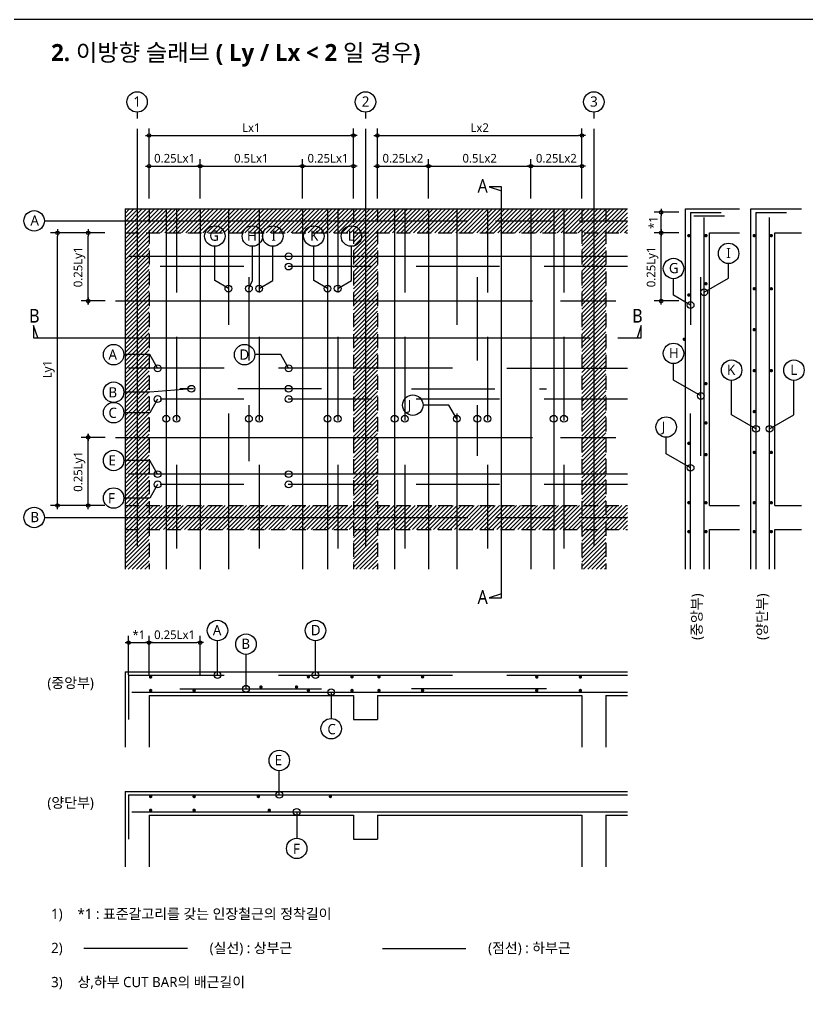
# Model space of a CAD drawing. Header units: millimetres. Extents: x 4573 to 501064, y -176100 to -4304.
# Drawn here: x 280380 to 303045, y -34065 to -6000 of the extents above; entities that cross this region are included whole.
import ezdxf
from ezdxf.enums import TextEntityAlignment as Align

# ---------------------------------------------------------------- set-up
doc = ezdxf.new("R2010")
doc.units = ezdxf.units.MM
doc.header["$LTSCALE"] = 800
for name, pattern in [('ACAD_ISO02W100', [15, 12, -3]), ('CEN', [19, 15, -1, 2, -1]), ('HID2', [4.6, 3, -1.6]), ('HIDDENX2', [0.75, 0.5, -0.25]), ('PHANTOM', [25, 20, -1, 1, -1, 1, -1])]:
    doc.linetypes.add(name, pattern=pattern)
doc.layers.get('Defpoints').update_dxf_attribs({"color": 147})
for name, color, linetype in [('BAR', 40, 'Continuous'), ('BAR-S', 4, 'Continuous'), ('CEN', 1, 'CEN'), ('DIM', 7, 'Continuous'), ('ELE4', 4, 'Continuous'), ('HAT', 9, 'Continuous'), ('HID', 7, 'HIDDENX2'), ('LARGE', 2, 'Continuous'), ('MIDDLE', 6, 'Continuous'), ('RXLEADER', 7, 'Continuous'), ('SYM', 7, 'Continuous'), ('TEXT', 3, 'Continuous'), ('TEXT5', 7, 'Continuous'), ('W1', 2, 'Continuous')]:
    doc.layers.add(name, color=color, linetype=linetype)
doc.styles.get("Standard").update_dxf_attribs({"font": 'malgun.ttf'})
doc.styles.add('XR-SHEET-맑은고딕', font='malgun.ttf')
doc.styles.add('맑은고딕B', font='malgunbd.ttf')
doc.dimstyles.new('DIM1', dxfattribs={"dimscale": 10, "dimtxt": 3, "dimasz": 1, "dimexe": 2, "dimexo": 3, "dimgap": 1, "dimtad": 1, "dimdec": 0, "dimzin": 0, "dimdsep": 46, "dimtxsty": 'XR-SHEET-맑은고딕', "dimblk1": 'DIMDOT', "dimblk2": 'DIMDOT', "dimsah": 1, "dimcen": -1, "dimdle": 1.5, "dimclrt": 3, "dimadec": 0, "dimazin": 0, "dimtfac": 1, "dimtdec": 0, "dimtix": 1, "dimtmove": 2, "dimatfit": 3, "dimldrblk": 'DIMDOT', "dimfxl": 1, "dimtvp": 1, "dimtolj": 1, "dimtzin": 0, "dimarcsym": 0})

# ---------------------------------------------------------------- blocks, each defined once
blk = doc.blocks.new('DIMDOT')
at = {"layer": 'DIM'}
blk.add_line((1, 0), (-1, 0), dxfattribs=at)
blk.add_circle((0, 0), 0.5, dxfattribs=at)
blk = doc.blocks.new('*D32')
at = {"layer": 'Defpoints', "color": 0, "transparency": 16777216}
for p in [(185547, 105394), (186355, 105394), (186355, 104806)]:
    blk.add_point(p, dxfattribs=at)
at = {"layer": 'DIM', "color": 0, "lineweight": -2, "transparency": 16777216}
for p, q in [((186055, 105394), (185347, 105394)), ((185547, 104906), (185547, 105294)), ((186055, 104806), (185347, 104806))]:
    blk.add_line(p, q, dxfattribs=at)
at = {"layer": 'DIM', "color": 0, "lineweight": -2, "transparency": 16777216, "xscale": 100, "yscale": 100, "zscale": 100}
for p, rotation in [((185547, 105394), 90), ((185547, 104806), 270)]:
    blk.add_blockref('DIMDOT', p, dxfattribs=dict(at, rotation=rotation))
at = {"layer": 'DIM', "color": 4, "transparency": 16777216, "insert": (185322, 105100), "char_height": 250, "attachment_point": 5, "rotation": 90, "style": 'XR-SHEET-맑은고딕'}
blk.add_mtext('\\A1;*1', dxfattribs=at)
blk = doc.blocks.new('*D33')
at = {"layer": 'Defpoints', "color": 0, "transparency": 16777216}
for p in [(185547, 104806), (186355, 104806), (186355, 102845)]:
    blk.add_point(p, dxfattribs=at)
at = {"layer": 'DIM', "color": 0, "lineweight": -2, "transparency": 16777216}
for p, q in [((186055, 104806), (185347, 104806)), ((185547, 102945), (185547, 104706)), ((186055, 102845), (185347, 102845))]:
    blk.add_line(p, q, dxfattribs=at)
at = {"layer": 'DIM', "color": 0, "lineweight": -2, "transparency": 16777216, "xscale": 100, "yscale": 100, "zscale": 100}
for p, rotation in [((185547, 104806), 90), ((185547, 102845), 270)]:
    blk.add_blockref('DIMDOT', p, dxfattribs=dict(at, rotation=rotation))
at = {"layer": 'DIM', "color": 4, "transparency": 16777216, "insert": (185298, 103825), "char_height": 250, "attachment_point": 5, "rotation": 90, "style": 'XR-SHEET-맑은고딕'}
blk.add_mtext('\\A1;0.25L{y}1', dxfattribs=at)
blk = doc.blocks.new('*D36')
at = {"layer": 'Defpoints', "color": 0, "transparency": 16777216}
for p in [(183268, 106721), (181798, 105492), (183268, 105492)]:
    blk.add_point(p, dxfattribs=at)
at = {"layer": 'DIM', "color": 0, "lineweight": -2, "transparency": 16777216}
for p, q in [((181798, 105792), (181798, 106921)), ((181898, 106721), (183168, 106721)), ((183268, 105792), (183268, 106921))]:
    blk.add_line(p, q, dxfattribs=at)
at = {"layer": 'DIM', "color": 0, "lineweight": -2, "transparency": 16777216, "xscale": 100, "yscale": 100, "zscale": 100, "rotation": 180}
blk.add_blockref('DIMDOT', (181798, 106721), dxfattribs=at)
at = {"layer": 'DIM', "color": 0, "lineweight": -2, "transparency": 16777216, "xscale": 100, "yscale": 100, "zscale": 100}
blk.add_blockref('DIMDOT', (183268, 106721), dxfattribs=at)
at = {"layer": 'DIM', "color": 4, "transparency": 16777216, "insert": (182533, 106946), "char_height": 250, "attachment_point": 5, "style": 'XR-SHEET-맑은고딕'}
blk.add_mtext('\\A1;0.25Lx2', dxfattribs=at)
blk = doc.blocks.new('*D37')
at = {"layer": 'Defpoints', "color": 0, "transparency": 16777216}
for p in [(178856, 106721), (177386, 105492), (178856, 105492)]:
    blk.add_point(p, dxfattribs=at)
at = {"layer": 'DIM', "color": 0, "lineweight": -2, "transparency": 16777216}
for p, q in [((177386, 105792), (177386, 106921)), ((177486, 106721), (178756, 106721)), ((178856, 105792), (178856, 106921))]:
    blk.add_line(p, q, dxfattribs=at)
at = {"layer": 'DIM', "color": 0, "lineweight": -2, "transparency": 16777216, "xscale": 100, "yscale": 100, "zscale": 100, "rotation": 180}
blk.add_blockref('DIMDOT', (177386, 106721), dxfattribs=at)
at = {"layer": 'DIM', "color": 0, "lineweight": -2, "transparency": 16777216, "xscale": 100, "yscale": 100, "zscale": 100}
blk.add_blockref('DIMDOT', (178856, 106721), dxfattribs=at)
at = {"layer": 'DIM', "color": 4, "transparency": 16777216, "insert": (178121, 106946), "char_height": 250, "attachment_point": 5, "style": 'XR-SHEET-맑은고딕'}
blk.add_mtext('\\A1;0.25Lx2', dxfattribs=at)
blk = doc.blocks.new('*D38')
at = {"layer": 'Defpoints', "color": 0, "transparency": 16777216}
for p in [(176699, 106721), (175229, 105492), (176699, 105492)]:
    blk.add_point(p, dxfattribs=at)
at = {"layer": 'DIM', "color": 0, "lineweight": -2, "transparency": 16777216}
for p, q in [((175229, 105792), (175229, 106921)), ((175329, 106721), (176599, 106721)), ((176699, 105792), (176699, 106921))]:
    blk.add_line(p, q, dxfattribs=at)
at = {"layer": 'DIM', "color": 0, "lineweight": -2, "transparency": 16777216, "xscale": 100, "yscale": 100, "zscale": 100, "rotation": 180}
blk.add_blockref('DIMDOT', (175229, 106721), dxfattribs=at)
at = {"layer": 'DIM', "color": 0, "lineweight": -2, "transparency": 16777216, "xscale": 100, "yscale": 100, "zscale": 100}
blk.add_blockref('DIMDOT', (176699, 106721), dxfattribs=at)
at = {"layer": 'DIM', "color": 4, "transparency": 16777216, "insert": (175964, 106946), "char_height": 250, "attachment_point": 5, "style": 'XR-SHEET-맑은고딕'}
blk.add_mtext('\\A1;0.25Lx1', dxfattribs=at)
blk = doc.blocks.new('*D39')
at = {"layer": 'Defpoints', "color": 0, "transparency": 16777216}
for p in [(183268, 107603), (177386, 105492), (183268, 105492)]:
    blk.add_point(p, dxfattribs=at)
at = {"layer": 'DIM', "color": 0, "lineweight": -2, "transparency": 16777216}
for p, q in [((177386, 105792), (177386, 107803)), ((183268, 105792), (183268, 107803)), ((177486, 107603), (183168, 107603))]:
    blk.add_line(p, q, dxfattribs=at)
at = {"layer": 'DIM', "color": 0, "lineweight": -2, "transparency": 16777216, "xscale": 100, "yscale": 100, "zscale": 100, "rotation": 180}
blk.add_blockref('DIMDOT', (177386, 107603), dxfattribs=at)
at = {"layer": 'DIM', "color": 0, "lineweight": -2, "transparency": 16777216, "xscale": 100, "yscale": 100, "zscale": 100}
blk.add_blockref('DIMDOT', (183268, 107603), dxfattribs=at)
at = {"layer": 'DIM', "color": 4, "transparency": 16777216, "insert": (180327, 107828), "char_height": 250, "attachment_point": 5, "style": 'XR-SHEET-맑은고딕'}
blk.add_mtext('\\A1;Lx2', dxfattribs=at)
blk = doc.blocks.new('*D40')
at = {"layer": 'Defpoints', "color": 0, "transparency": 16777216}
for p in [(181798, 106721), (178856, 105492), (181798, 105492)]:
    blk.add_point(p, dxfattribs=at)
at = {"layer": 'DIM', "color": 0, "lineweight": -2, "transparency": 16777216}
for p, q in [((178856, 105792), (178856, 106921)), ((178956, 106721), (181698, 106721)), ((181798, 105792), (181798, 106921))]:
    blk.add_line(p, q, dxfattribs=at)
at = {"layer": 'DIM', "color": 0, "lineweight": -2, "transparency": 16777216, "xscale": 100, "yscale": 100, "zscale": 100, "rotation": 180}
blk.add_blockref('DIMDOT', (178856, 106721), dxfattribs=at)
at = {"layer": 'DIM', "color": 0, "lineweight": -2, "transparency": 16777216, "xscale": 100, "yscale": 100, "zscale": 100}
blk.add_blockref('DIMDOT', (181798, 106721), dxfattribs=at)
at = {"layer": 'DIM', "color": 4, "transparency": 16777216, "insert": (180327, 106946), "char_height": 250, "attachment_point": 5, "style": 'XR-SHEET-맑은고딕'}
blk.add_mtext('\\A1;0.5Lx2', dxfattribs=at)
blk = doc.blocks.new('*D41')
at = {"layer": 'Defpoints', "color": 0, "transparency": 16777216}
for p in [(169065, 104806), (169848, 104806), (169848, 102845)]:
    blk.add_point(p, dxfattribs=at)
at = {"layer": 'DIM', "color": 0, "lineweight": -2, "transparency": 16777216}
for p, q in [((169548, 104806), (168865, 104806)), ((169065, 102945), (169065, 104706)), ((169548, 102845), (168865, 102845))]:
    blk.add_line(p, q, dxfattribs=at)
at = {"layer": 'DIM', "color": 0, "lineweight": -2, "transparency": 16777216, "xscale": 100, "yscale": 100, "zscale": 100}
for p, rotation in [((169065, 104806), 90), ((169065, 102845), 270)]:
    blk.add_blockref('DIMDOT', p, dxfattribs=dict(at, rotation=rotation))
at = {"layer": 'DIM', "color": 4, "transparency": 16777216, "insert": (168816, 103825), "char_height": 250, "attachment_point": 5, "rotation": 90, "style": 'XR-SHEET-맑은고딕'}
blk.add_mtext('\\A1;0.25L{y}1', dxfattribs=at)
blk = doc.blocks.new('*D42')
at = {"layer": 'Defpoints', "color": 0, "transparency": 16777216}
for p in [(172288, 106721), (170817, 105492), (172288, 105492)]:
    blk.add_point(p, dxfattribs=at)
at = {"layer": 'DIM', "color": 0, "lineweight": -2, "transparency": 16777216}
for p, q in [((170817, 105792), (170817, 106921)), ((170917, 106721), (172188, 106721)), ((172288, 105792), (172288, 106921))]:
    blk.add_line(p, q, dxfattribs=at)
at = {"layer": 'DIM', "color": 0, "lineweight": -2, "transparency": 16777216, "xscale": 100, "yscale": 100, "zscale": 100, "rotation": 180}
blk.add_blockref('DIMDOT', (170817, 106721), dxfattribs=at)
at = {"layer": 'DIM', "color": 0, "lineweight": -2, "transparency": 16777216, "xscale": 100, "yscale": 100, "zscale": 100}
blk.add_blockref('DIMDOT', (172288, 106721), dxfattribs=at)
at = {"layer": 'DIM', "color": 4, "transparency": 16777216, "insert": (171552, 106946), "char_height": 250, "attachment_point": 5, "style": 'XR-SHEET-맑은고딕'}
blk.add_mtext('\\A1;0.25Lx1', dxfattribs=at)
blk = doc.blocks.new('*D43')
at = {"layer": 'Defpoints', "color": 0, "transparency": 16777216}
for p in [(175229, 106721), (172288, 105492), (175229, 105492)]:
    blk.add_point(p, dxfattribs=at)
at = {"layer": 'DIM', "color": 0, "lineweight": -2, "transparency": 16777216}
for p, q in [((172288, 105792), (172288, 106921)), ((172388, 106721), (175129, 106721)), ((175229, 105792), (175229, 106921))]:
    blk.add_line(p, q, dxfattribs=at)
at = {"layer": 'DIM', "color": 0, "lineweight": -2, "transparency": 16777216, "xscale": 100, "yscale": 100, "zscale": 100, "rotation": 180}
blk.add_blockref('DIMDOT', (172288, 106721), dxfattribs=at)
at = {"layer": 'DIM', "color": 0, "lineweight": -2, "transparency": 16777216, "xscale": 100, "yscale": 100, "zscale": 100}
blk.add_blockref('DIMDOT', (175229, 106721), dxfattribs=at)
at = {"layer": 'DIM', "color": 4, "transparency": 16777216, "insert": (173758, 106946), "char_height": 250, "attachment_point": 5, "style": 'XR-SHEET-맑은고딕'}
blk.add_mtext('\\A1;0.5Lx1', dxfattribs=at)
blk = doc.blocks.new('*D44')
at = {"layer": 'Defpoints', "color": 0, "transparency": 16777216}
for p in [(176699, 107603), (170817, 105492), (176699, 105492)]:
    blk.add_point(p, dxfattribs=at)
at = {"layer": 'DIM', "color": 0, "lineweight": -2, "transparency": 16777216}
for p, q in [((170817, 105792), (170817, 107803)), ((176699, 105792), (176699, 107803)), ((170917, 107603), (176599, 107603))]:
    blk.add_line(p, q, dxfattribs=at)
at = {"layer": 'DIM', "color": 0, "lineweight": -2, "transparency": 16777216, "xscale": 100, "yscale": 100, "zscale": 100, "rotation": 180}
blk.add_blockref('DIMDOT', (170817, 107603), dxfattribs=at)
at = {"layer": 'DIM', "color": 0, "lineweight": -2, "transparency": 16777216, "xscale": 100, "yscale": 100, "zscale": 100}
blk.add_blockref('DIMDOT', (176699, 107603), dxfattribs=at)
at = {"layer": 'DIM', "color": 4, "transparency": 16777216, "insert": (173758, 107828), "char_height": 250, "attachment_point": 5, "style": 'XR-SHEET-맑은고딕'}
blk.add_mtext('\\A1;Lx1', dxfattribs=at)
blk = doc.blocks.new('*D45')
at = {"layer": 'Defpoints', "color": 0, "transparency": 16777216}
for p in [(169065, 98923), (169848, 98923), (169848, 96962)]:
    blk.add_point(p, dxfattribs=at)
at = {"layer": 'DIM', "color": 0, "lineweight": -2, "transparency": 16777216}
for p, q in [((169548, 98923), (168865, 98923)), ((169065, 97062), (169065, 98823)), ((169548, 96962), (168865, 96962))]:
    blk.add_line(p, q, dxfattribs=at)
at = {"layer": 'DIM', "color": 0, "lineweight": -2, "transparency": 16777216, "xscale": 100, "yscale": 100, "zscale": 100}
for p, rotation in [((169065, 98923), 90), ((169065, 96962), 270)]:
    blk.add_blockref('DIMDOT', p, dxfattribs=dict(at, rotation=rotation))
at = {"layer": 'DIM', "color": 4, "transparency": 16777216, "insert": (168816, 97943), "char_height": 250, "attachment_point": 5, "rotation": 90, "style": 'XR-SHEET-맑은고딕'}
blk.add_mtext('\\A1;0.25L{y}1', dxfattribs=at)
blk = doc.blocks.new('*D46')
at = {"layer": 'Defpoints', "color": 0, "transparency": 16777216}
for p in [(172288, 93020), (170817, 91791), (172288, 91791)]:
    blk.add_point(p, dxfattribs=at)
at = {"layer": 'DIM', "color": 0, "lineweight": -2, "transparency": 16777216}
for p, q in [((170817, 92091), (170817, 93220)), ((172288, 92091), (172288, 93220)), ((170917, 93020), (172188, 93020))]:
    blk.add_line(p, q, dxfattribs=at)
at = {"layer": 'DIM', "color": 0, "lineweight": -2, "transparency": 16777216, "xscale": 100, "yscale": 100, "zscale": 100, "rotation": 180}
blk.add_blockref('DIMDOT', (170817, 93020), dxfattribs=at)
at = {"layer": 'DIM', "color": 0, "lineweight": -2, "transparency": 16777216, "xscale": 100, "yscale": 100, "zscale": 100}
blk.add_blockref('DIMDOT', (172288, 93020), dxfattribs=at)
at = {"layer": 'DIM', "color": 4, "transparency": 16777216, "insert": (171552, 93245), "char_height": 250, "attachment_point": 5, "style": 'XR-SHEET-맑은고딕'}
blk.add_mtext('\\A1;0.25Lx1', dxfattribs=at)
blk = doc.blocks.new('*D47')
at = {"layer": 'Defpoints', "color": 0, "transparency": 16777216}
for p in [(170817, 93020), (170229, 91791), (170817, 91791)]:
    blk.add_point(p, dxfattribs=at)
at = {"layer": 'DIM', "color": 0, "lineweight": -2, "transparency": 16777216}
for p, q in [((170229, 92091), (170229, 93220)), ((170817, 92091), (170817, 93220)), ((170329, 93020), (170717, 93020))]:
    blk.add_line(p, q, dxfattribs=at)
at = {"layer": 'DIM', "color": 0, "lineweight": -2, "transparency": 16777216, "xscale": 100, "yscale": 100, "zscale": 100, "rotation": 180}
blk.add_blockref('DIMDOT', (170229, 93020), dxfattribs=at)
at = {"layer": 'DIM', "color": 0, "lineweight": -2, "transparency": 16777216, "xscale": 100, "yscale": 100, "zscale": 100}
blk.add_blockref('DIMDOT', (170817, 93020), dxfattribs=at)
at = {"layer": 'DIM', "color": 4, "transparency": 16777216, "insert": (170523, 93245), "char_height": 250, "attachment_point": 5, "style": 'XR-SHEET-맑은고딕'}
blk.add_mtext('\\A1;*1', dxfattribs=at)
blk = doc.blocks.new('*D48')
at = {"layer": 'Defpoints', "color": 0, "transparency": 16777216}
for p in [(168183, 104806), (169848, 104806), (169848, 96962)]:
    blk.add_point(p, dxfattribs=at)
at = {"layer": 'DIM', "color": 0, "lineweight": -2, "transparency": 16777216}
for p, q in [((169548, 104806), (167983, 104806)), ((168183, 97062), (168183, 104706)), ((169548, 96962), (167983, 96962))]:
    blk.add_line(p, q, dxfattribs=at)
at = {"layer": 'DIM', "color": 0, "lineweight": -2, "transparency": 16777216, "xscale": 100, "yscale": 100, "zscale": 100}
for p, rotation in [((168183, 104806), 90), ((168183, 96962), 270)]:
    blk.add_blockref('DIMDOT', p, dxfattribs=dict(at, rotation=rotation))
at = {"layer": 'DIM', "color": 4, "transparency": 16777216, "insert": (167934, 100884), "char_height": 250, "attachment_point": 5, "rotation": 90, "style": 'XR-SHEET-맑은고딕'}
blk.add_mtext('\\A1;Ly1', dxfattribs=at)
blk = doc.blocks.new('A$C164A7975')
at = {"layer": 'HAT'}
h = blk.add_hatch(dxfattribs=at)
h.set_pattern_fill('ANSI31', color=256, scale=686.27451, style=0)
h.set_pattern_definition([(45, (-140860.51, 289502.5), (-60.65867, 60.65867), [])])
h.paths.add_polyline_path([(33724.2, -6133), (33037.9, -6133), (33037.9, -13976.1), (33724.2, -13976.1)])
h.paths.add_polyline_path([(33724.2, -13976.1), (33037.9, -13976.1), (33037.9, -14662.4), (33724.2, -14662.4)])
h.paths.add_polyline_path([(33724.2, -14662.4), (33037.9, -14662.4), (33037.9, -15804.7), (33724.2, -15804.7)])
h.paths.add_polyline_path([(39606.5, -13976.1), (33724.2, -13976.1), (33724.2, -14662.4), (39606.5, -14662.4)])
h.paths.add_polyline_path([(40292.8, -13976.1), (39606.5, -13976.1), (39606.5, -14662.4), (40292.8, -14662.4)])
h.paths.add_polyline_path([(40292.8, -14662.4), (39606.5, -14662.4), (39606.5, -15804.7), (40292.8, -15804.7)])
h.paths.add_polyline_path([(40917.6, -13976.1), (40292.8, -13976.1), (40292.8, -14662.4), (40917.6, -14662.4)])
h.paths.add_polyline_path([(40292.8, -6133), (39606.5, -6133), (39606.5, -13976.1), (40292.8, -13976.1)])
h.paths.add_polyline_path([(40917.6, -5446.7), (40292.8, -5446.7), (40292.8, -6133), (40917.6, -6133)])
h.paths.add_polyline_path([(40292.8, -5446.7), (39606.5, -5446.7), (39606.5, -6133), (40292.8, -6133)])
h.paths.add_polyline_path([(39606.5, -5446.7), (33724.2, -5446.7), (33724.2, -6133), (39606.5, -6133)])
h.paths.add_polyline_path([(33724.2, -5446.7), (33037.9, -5446.7), (33037.9, -6133), (33724.2, -6133)])
h.paths.add_polyline_path([(33037.9, -5446.7), (27155.5, -5446.7), (27155.5, -6133), (33037.9, -6133)])
h.paths.add_polyline_path([(27155.5, -5446.7), (26469.3, -5446.7), (26469.3, -6133), (27155.5, -6133)])
h.paths.add_polyline_path([(27155.5, -6133), (26469.3, -6133), (26469.3, -13976.1), (27155.5, -13976.1)])
h.paths.add_polyline_path([(27155.5, -13976.1), (26469.3, -13976.1), (26469.3, -14662.4), (27155.5, -14662.4)])
h.paths.add_polyline_path([(27155.5, -14662.4), (26469.3, -14662.4), (26469.3, -15804.7), (27155.5, -15804.7)])
h.paths.add_polyline_path([(33037.9, -13976.1), (27155.5, -13976.1), (27155.5, -14662.4), (33037.9, -14662.4)])
at = {"layer": 'BAR'}
for p, q in [((27650.9, -5446.7), (27650.9, -15804.7)), ((29440.4, -5446.7), (29440.4, -8780.1)), ((32288.3, -5446.7), (32288.3, -15804.7)), ((34219.5, -5446.7), (34219.5, -15804.7)), ((36009.1, -5446.7), (36009.1, -8780.1)), ((38795.5, -5446.7), (38795.5, -15804.7)), ((42732.3, -5544.8), (43613.8, -5544.8)), ((42732.3, -5544.8), (42732.3, -8780.1)), ((44612.4, -5544.8), (45493.8, -5544.8)), ((44612.4, -5544.8), (44612.4, -15804.7)), ((42830.4, -5642.8), (43711.8, -5642.8)), ((43124.5, -15804.7), (43124.5, -5691.8)), ((45004.5, -15804.7), (45004.5, -5691.8)), ((40917.6, -6810), (26567.3, -6810)), ((43026.4, -12549.6), (43026.4, -7407.5)), ((29312.4, -10030.5), (26567.3, -10030.5)), ((35881, -10030.5), (30881, -10030.5)), ((37449.6, -10030.5), (40917.6, -10030.5)), ((29440.4, -11329.1), (29440.4, -15804.7)), ((36009.1, -11329.1), (36009.1, -15804.7)), ((42732.3, -15804.7), (42732.3, -11329.1)), ((40917.6, -13073.7), (26567.3, -13073.7)), ((26567.3, -18852.9), (29312.4, -18852.9)), ((26567.3, -18852.9), (26567.3, -20127.4)), ((30881, -18852.9), (35881, -18852.9)), ((37449.6, -18852.9), (40917.6, -18852.9)), ((26665.3, -19343.1), (40917.6, -19343.1)), ((28044.8, -19245.1), (32112, -19245.1)), ((38587.8, -19245.1), (34704.7, -19245.1)), ((26567.3, -22295.4), (26567.3, -23569.9)), ((26567.3, -22295.4), (40917.6, -22295.4)), ((26665.3, -22785.6), (40917.6, -22785.6)), ((28260.9, -26713.8), (25276.1, -26713.8))]:
    blk.add_line(p, q, dxfattribs=at)
at = {"layer": 'BAR', "linetype": 'HID2'}
for p, q in [((27945, -5446.7), (27945, -15804.7)), ((30322.8, -5446.7), (30322.8, -15804.7)), ((32582.4, -5446.7), (32582.4, -15804.7)), ((34513.6, -5446.7), (34513.6, -15804.7)), ((36891.4, -5446.7), (36891.4, -15804.7)), ((39089.6, -5446.7), (39089.6, -15804.7)), ((40917.6, -7104.2), (26567.3, -7104.2)), ((30028.7, -7407.5), (30028.7, -12701.6)), ((36597.3, -7407.5), (36597.3, -12549.6)), ((32112, -10618.8), (28044.8, -10618.8)), ((34704.7, -10618.8), (38587.8, -10618.8)), ((40917.6, -10912.9), (26567.3, -10912.9)), ((40917.6, -13367.8), (26567.3, -13367.8)), ((36270.1, -26725.2), (33285.3, -26725.2))]:
    blk.add_line(p, q, dxfattribs=at)
at = {"layer": 'BAR-S', "const_width": 49}
for points in [[(42682.1, -6189.5, -1), (42682.1, -6238.5, -1)], [(43174, -6189.5, -1), (43174, -6238.5, -1)], [(44562.2, -6189.5, -1), (44562.2, -6238.5, -1)], [(45054.1, -6189.5, -1), (45054.1, -6238.5, -1)], [(43174, -7574, -1), (43174, -7623, -1)], [(44562.2, -7767.8, 1), (44562.2, -7718.8, 1)], [(45054.1, -7767.8, 1), (45054.1, -7718.8, 1)], [(42682.1, -7896.6, -1), (42682.1, -7945.7, -1)], [(44562.2, -8944.3, 1), (44562.2, -8895.2, 1)], [(42551.5, -9171.1, -1), (42551.5, -9220.1, -1)], [(44562.2, -10120.7, 1), (44562.2, -10071.7, 1)], [(45054.1, -10120.7, 1), (45054.1, -10071.7, 1)], [(43174, -10445.6, -1), (43174, -10494.6, -1)], [(44562.2, -11297.2, 1), (44562.2, -11248.2, 1)], [(43174, -11624.3, 1), (43174, -11575.3, 1)], [(42682.1, -12212.5, 1), (42682.1, -12163.5, 1)], [(43174, -12535.2, 1), (43174, -12486.1, 1)], [(44562.2, -12473.7, 1), (44562.2, -12424.6, 1)], [(45054.1, -12473.7, 1), (45054.1, -12424.6, 1)], [(42682.1, -13919.6, 1), (42682.1, -13870.6, 1)], [(43174, -13919.6, 1), (43174, -13870.6, 1)], [(44562.2, -13919.6, 1), (44562.2, -13870.6, 1)], [(45054.1, -13919.6, 1), (45054.1, -13870.6, 1)], [(42682.1, -14750.6, 1), (42682.1, -14701.5, 1)], [(43174, -14750.6, 1), (43174, -14701.5, 1)], [(44562.2, -14750.6, 1), (44562.2, -14701.5, 1)], [(45054.1, -14750.6, 1), (45054.1, -14701.5, 1)], [(27176.3, -18906.2, 1), (27225.3, -18906.2, 1)], [(31764.4, -18901.5, -1), (31715.4, -18901.5, -1)], [(33017.1, -18901.5, -1), (32968.1, -18901.5, -1)], [(33744.9, -18901.5, 1), (33794, -18901.5, 1)], [(34997.6, -18901.5, 1), (35046.6, -18901.5, 1)], [(38333.1, -18905.7, -1), (38284, -18905.7, -1)], [(39585.7, -18905.7, -1), (39536.7, -18905.7, -1)], [(27176.3, -19294.6, 1), (27225.3, -19294.6, 1)], [(28428.9, -19294.6, 1), (28477.9, -19294.6, 1)], [(30349, -19196.6, 1), (30398, -19196.6, 1)], [(31422.7, -19194.3, -1), (31373.7, -19194.3, -1)], [(31764.5, -19294.6, -1), (31715.5, -19294.6, -1)], [(33017.1, -19294.6, -1), (32968.1, -19294.6, -1)], [(33744.9, -19294.6, 1), (33794, -19294.6, 1)], [(34997.5, -19294.6, 1), (35046.5, -19294.6, 1)], [(38333.1, -19294.6, -1), (38284.1, -19294.6, -1)], [(39585.7, -19294.6, -1), (39536.7, -19294.6, -1)], [(27176.3, -22343.2, 1), (27225.3, -22343.2, 1)], [(28429, -22343.2, 1), (28478, -22343.2, 1)], [(30275, -22343.2, 1), (30324, -22343.2, 1)], [(32348, -22343.2, 1), (32397, -22343.2, 1)], [(27176.3, -22737.1, 1), (27225.3, -22737.1, 1)], [(28428.9, -22737.1, 1), (28477.9, -22737.1, 1)], [(30588.1, -22737.1, 1), (30637.1, -22737.1, 1)]]:
    blk.add_lwpolyline(points, format="xyb", close=True, dxfattribs=at)
at = {"layer": 'CEN'}
for p, q in [((26812.4, -3139.6), (26812.4, -15804.7)), ((33381, -3139.6), (33381, -15804.7)), ((39949.6, -3139.6), (39949.6, -15804.7)), ((28626.1, -5446.7), (28626.1, -15804.7)), ((31567.3, -5446.7), (31567.3, -15804.7)), ((35194.7, -5446.7), (35194.7, -15804.7)), ((38135.9, -5446.7), (38135.9, -15804.7)), ((24325.1, -5789.9), (40917.6, -5789.9)), ((26186.3, -8093.8), (40917.6, -8093.8)), ((26186.3, -12015.3), (40917.6, -12015.3)), ((24325.1, -14319.3), (40917.6, -14319.3))]:
    blk.add_line(p, q, dxfattribs=at)
at = {"layer": 'DIM'}
for p, q in [((25892.2, -8093.8), (25207.5, -8093.8)), ((25892.2, -12015.3), (25207.5, -12015.3))]:
    blk.add_line(p, q, dxfattribs=at)
at = {"layer": 'HID'}
for p, q in [((27155.5, -5446.7), (27155.5, -15804.7)), ((33037.9, -5446.7), (33037.9, -15804.7)), ((33724.2, -5446.7), (33724.2, -15804.7)), ((39606.5, -5446.7), (39606.5, -15804.7)), ((40292.8, -5446.7), (40292.8, -15804.7)), ((26469.3, -6133), (40917.6, -6133)), ((26469.3, -13976.1), (40917.6, -13976.1)), ((26469.3, -14662.4), (40917.6, -14662.4))]:
    blk.add_line(p, q, dxfattribs=at)
at = {"layer": 'RXLEADER'}
for points in [[(29440.4, -7736.3), (29047.4, -7509.4), (29047.4, -6521.3)], [(30028.7, -7736.3), (30127.5, -7509.4), (30127.5, -6521.3)], [(30322.8, -7736.3), (30715.8, -7509.4), (30715.8, -6521.3)], [(32288.3, -7736.3), (31895.3, -7509.4), (31895.3, -6521.3)], [(32582.4, -7736.3), (32975.4, -7509.4), (32975.4, -6521.3)], [(43124.5, -7842.5), (43825.5, -7437.7), (43825.5, -7020.1)], [(42732.3, -8212.5), (42240.5, -7928.6), (42240.5, -7454)], [(27403.4, -10030.5), (27176.5, -9637.5), (26431.7, -9637.5)], [(31170, -10030.5), (30943.1, -9637.5), (30198.3, -9637.5)], [(43026.4, -10822.4), (42240.5, -10368.6), (42240.5, -9894.1)], [(44612.4, -11770.2), (43911.3, -11365.4), (43911.3, -10377.3)], [(45004.5, -11770.2), (45705.6, -11365.4), (45705.6, -10377.3)], [(28372.8, -10618.8), (27176.5, -10717.6), (26431.7, -10717.6)], [(27403.4, -10912.9), (27176.5, -11305.9), (26431.7, -11305.9)], [(36009.1, -11481.1), (35782.2, -11088.1), (35037.4, -11088.1)], [(42732.3, -12891.8), (42031.3, -12487.1), (42031.3, -12012.5)], [(27403.4, -13073.7), (27176.5, -12680.7), (26431.7, -12680.7)], [(27403.4, -13367.8), (27176.5, -13760.8), (26431.7, -13760.8)], [(29124.4, -18852.9), (29124.4, -18852.9), (29124.4, -17864.8)], [(31942.8, -18852.9), (31942.8, -18852.9), (31942.8, -17864.8)], [(29944.8, -19245.1), (29944.8, -19245.1), (29944.8, -18257)], [(32394.7, -19343.1), (32394.7, -19343.1), (32394.7, -20099.6)], [(30902.2, -22295.4), (30902.2, -22295.4), (30902.2, -21600.8)], [(31403.5, -22785.6), (31403.5, -22785.6), (31403.5, -23542.1)]]:
    blk.add_lwpolyline(points, dxfattribs=at)
for centre, radius in [((29047.4, -6227.2), 294.1), ((30127.5, -6227.2), 294.1), ((30715.8, -6227.2), 294.1), ((31895.3, -6227.2), 294.1), ((32975.4, -6227.2), 294.1), ((43825.5, -6726), 294.1), ((31170, -6810), 98), ((31170, -7104.2), 98), ((42240.5, -7159.9), 294.1), ((29440.4, -7736.3), 98), ((30028.7, -7736.3), 98), ((30322.8, -7736.3), 98), ((32288.3, -7736.3), 98), ((32582.4, -7736.3), 98), ((43124.5, -7842.5), 98), ((42732.3, -8212.5), 98), ((26137.6, -9637.5), 294.1), ((29904.2, -9637.5), 294.1), ((42240.5, -9600), 294.1), ((43911.3, -10083.2), 294.1), ((45705.6, -10083.2), 294.1), ((27403.4, -10030.5), 98), ((31170, -10030.5), 98), ((26137.6, -10717.6), 294.1), ((28372.8, -10618.8), 98), ((31170, -10618.8), 98), ((27403.4, -10912.9), 98), ((31170, -10912.9), 98), ((34743.2, -11088.1), 294.1), ((43026.4, -10822.4), 98), ((26137.6, -11305.9), 294.1), ((27650.9, -11481.1), 98), ((27945, -11481.1), 98), ((30028.7, -11481.1), 98), ((30322.8, -11481.1), 98), ((32288.3, -11481.1), 98), ((32582.4, -11481.1), 98), ((34219.5, -11481.1), 98), ((34513.6, -11481.1), 98), ((36009.1, -11481.1), 98), ((36597.3, -11481.1), 98), ((36891.4, -11481.1), 98), ((38795.5, -11481.1), 98), ((39089.6, -11481.1), 98), ((42031.3, -11718.4), 294.1), ((44612.4, -11770.2), 98), ((45004.5, -11770.2), 98), ((26137.6, -12680.7), 294.1), ((42732.3, -12891.8), 98), ((27403.4, -13073.7), 98), ((31170, -13073.7), 98), ((26137.6, -13760.8), 294.1), ((27403.4, -13367.8), 98), ((31170, -13367.8), 98), ((29124.4, -17570.7), 294.1), ((31942.8, -17570.7), 294.1), ((29944.8, -17962.9), 294.1), ((29124.4, -18852.9), 98), ((31942.8, -18852.9), 98), ((29944.8, -19245.1), 98), ((32394.7, -19343.1), 98), ((32394.7, -20393.7), 294.1), ((30902.2, -21306.7), 294.1), ((30902.2, -22295.4), 98), ((31403.5, -22785.6), 98), ((31403.5, -23836.2), 294.1)]:
    blk.add_circle(centre, radius, dxfattribs=at)
at = {"layer": 'SYM'}
for p, q in [((26812.4, -2664.5), (26812.4, -2845.4)), ((33381, -2664.5), (33381, -2845.4)), ((39949.6, -2664.5), (39949.6, -2845.4)), ((24144.1, -5789.9), (24325.1, -5789.9)), ((24144.1, -14319.3), (24325.1, -14319.3))]:
    blk.add_line(p, q, dxfattribs=at)
at = {"layer": 'SYM', "linetype": 'PHANTOM'}
for points in [[(37296, -16514.4), (36943.1, -16632), (37296, -16632), (37296, -4808.7), (36943.1, -4808.7), (37296, -4926.4)], [(23954.6, -9156.6), (23836.9, -8803.6), (23836.9, -9156.6), (41314.5, -9156.6), (41314.5, -8803.6), (41196.9, -9156.6)]]:
    blk.add_lwpolyline(points, dxfattribs=at)
at = {"layer": 'SYM'}
for points in [[(31170, -8093.8, 0, 98, 0), (31170, -7799.7, 0, 0, 0), (31170, -6133, 0, 0, 0)], [(31170, -6133, 0, 98, 0), (31170, -6427.1, 0, 0, 0), (31170, -8093.8, 0, 0, 0)], [(31170, -8093.8, 0, 98, 0), (31170, -8387.9, 0, 0, 0), (31170, -9564.4, 0, 0, 0)], [(31170, -12015.3, 0, 98, 0), (31170, -11721.2, 0, 0, 0), (31170, -9564.4, 0, 0, 0)], [(28626.1, -11481.1, 0, 98, 0), (28332, -11481.1, 0, 0, 0), (27155.5, -11481.1, 0, 0, 0)], [(28626.1, -11481.1, 0, 98, 0), (28920.2, -11481.1, 0, 0, 0), (30096.7, -11481.1, 0, 0, 0)], [(31567.3, -11481.1, 0, 98, 0), (31273.2, -11481.1, 0, 0, 0), (30096.7, -11481.1, 0, 0, 0)], [(31567.3, -11481.1, 0, 98, 0), (31861.4, -11481.1, 0, 0, 0), (33037.9, -11481.1, 0, 0, 0)], [(35194.7, -11481.1, 0, 98, 0), (34900.6, -11481.1, 0, 0, 0), (33724.2, -11481.1, 0, 0, 0)], [(35194.7, -11481.1, 0, 98, 0), (35488.9, -11481.1, 0, 0, 0), (36665.3, -11481.1, 0, 0, 0)], [(38135.9, -11481.1, 0, 98, 0), (37841.8, -11481.1, 0, 0, 0), (36665.3, -11481.1, 0, 0, 0)], [(38135.9, -11481.1, 0, 98, 0), (38430, -11481.1, 0, 0, 0), (39606.5, -11481.1, 0, 0, 0)], [(31170, -12015.3, 0, 98, 0), (31170, -12309.5, 0, 0, 0), (31170, -13976.1, 0, 0, 0)], [(31170, -13976.1, 0, 98, 0), (31170, -13682, 0, 0, 0), (31170, -12015.3, 0, 0, 0)]]:
    blk.add_lwpolyline(points, format="xyseb", dxfattribs=at)
for centre, start_param, end_param in [((26812.4, -2370.3), 3.9269908, 10.2101761), ((33381, -2370.3), 3.9269908, 10.2101761), ((39949.6, -2370.3), 3.9269908, 10.2101761), ((23850, -5789.9), -0.7853982, 5.4977871), ((23850, -14319.3), -0.7853982, 5.4977871)]:
    blk.add_ellipse(centre, major_axis=(-208, 208), ratio=1, start_param=start_param, end_param=end_param, dxfattribs=at)
at = {"layer": 'W1'}
for p, q in [((26469.3, -5446.7), (26469.3, -15804.7)), ((26469.3, -5446.7), (40917.6, -5446.7)), ((42585.3, -5446.7), (44134.5, -5446.7)), ((42585.3, -15804.7), (42585.3, -5446.7)), ((44465.3, -5446.7), (45917.8, -5446.7)), ((44465.3, -15804.7), (44465.3, -5446.7)), ((43271.5, -6133), (44134.5, -6133)), ((43271.5, -13976.1), (43271.5, -6133)), ((45151.6, -6133), (45917.8, -6133)), ((45151.6, -13976.1), (45151.6, -6133)), ((43271.5, -13976.1), (44134.5, -13976.1)), ((45151.6, -13976.1), (45917.8, -13976.1)), ((43271.5, -14662.4), (44134.5, -14662.4)), ((43271.5, -15804.7), (43271.5, -14662.4)), ((45151.6, -14662.4), (45917.8, -14662.4)), ((45151.6, -15804.7), (45151.6, -14662.4)), ((26469.3, -18754.9), (26469.3, -20927.2)), ((26469.3, -18754.9), (40917.6, -18754.9)), ((27155.5, -19441.2), (33037.9, -19441.2)), ((27155.5, -19441.2), (27155.5, -20927.2)), ((33037.9, -19441.2), (33037.9, -20127.4)), ((33724.2, -19441.2), (39606.5, -19441.2)), ((33724.2, -19441.2), (33724.2, -20127.4)), ((39606.5, -19441.2), (39606.5, -20927.2)), ((40292.8, -19441.2), (40917.6, -19441.2)), ((40292.8, -19441.2), (40292.8, -20927.2)), ((33037.9, -20127.4), (33724.2, -20127.4)), ((26469.3, -22197.3), (26469.3, -24369.6)), ((26469.3, -22197.3), (40917.6, -22197.3)), ((27155.5, -22883.6), (27155.5, -24369.6)), ((27155.5, -22883.6), (33037.9, -22883.6)), ((33037.9, -22883.6), (33037.9, -23569.9)), ((33724.2, -22883.6), (33724.2, -23569.9)), ((33724.2, -22883.6), (39606.5, -22883.6)), ((39606.5, -22883.6), (39606.5, -24369.6)), ((40292.8, -22883.6), (40917.6, -22883.6)), ((40292.8, -22883.6), (40292.8, -24369.6)), ((33037.9, -23569.9), (33724.2, -23569.9))]:
    blk.add_line(p, q, dxfattribs=at)
at = {"layer": 'DIM', "xscale": 98.0392156862745, "yscale": 98.0392156862745, "zscale": 98.0392156862745}
for p, rotation in [((25403.5, -8093.8), 90), ((25403.5, -12015.3), 270)]:
    blk.add_blockref('DIMDOT', p, dxfattribs=dict(at, rotation=rotation))
at = {"layer": 'TEXT', "linetype": 'Continuous', "style": 'XR-SHEET-맑은고딕'}
for s, p in [('1', (26706.5, -2505.7)), ('2', (33275.1, -2505.7)), ('3', (39843.7, -2505.7)), ('A', (23744.1, -5925.2)), ('G', (28888.6, -6362.6)), ('H', (29971.9, -6362.6)), ('I', (30674.9, -6362.6)), ('K', (31789.4, -6362.6)), ('L', (32869.5, -6362.6)), ('I', (43758, -6861.4)), ('G', (42108.9, -7295.3)), ('A', (25989.4, -9781.5)), ('D', (29756, -9781.5)), ('H', (42108.9, -9735.4)), ('K', (43779.7, -10218.6)), ('L', (45599.7, -10218.6)), ('B', (25989.4, -10867.4)), ('J', (34595.1, -11232.1)), ('C', (25989.4, -11455.6)), ('J', (41899.7, -11853.8)), ('E', (25989.4, -12824.6)), ('F', (25974.2, -13910.6)), ('B', (23744.1, -14454.6)), ('A', (28990.9, -17706.1)), ('D', (31809.3, -17706.1)), ('B', (29811.4, -18098.3)), ('C', (32285.3, -20552.1)), ('E', (30768.7, -21442.1)), ('F', (31294.2, -23994.5))]:
    blk.add_text(s, height=294.1, dxfattribs=at).set_placement(p)
at = {"layer": 'TEXT', "linetype": 'Continuous', "style": 'XR-SHEET-맑은고딕', "width": 0.9}
for s, p in [('A', (36751.4, -4783.7)), ('B', (23856.8, -8519.1)), ('B', (41202.5, -8519.1)), ('A', (36751.4, -16607.1))]:
    blk.add_text(s, height=392.2, dxfattribs=at).set_placement(p, align=Align.MIDDLE_CENTER)
at = {"layer": 'TEXT', "style": 'XR-SHEET-맑은고딕'}
for s, p in [('(중앙부)', (43053.7, -17840.5)), ('(양단부)', (44933.8, -17840.5))]:
    blk.add_text(s, height=294.12, rotation=90, dxfattribs=at).set_placement(p)
for s, p in [('(중앙부)', (24232, -19223.4)), ('(양단부)', (24232, -22665.8))]:
    blk.add_text(s, height=294.12, dxfattribs=at).set_placement(p)
at = {"layer": 'TEXT5', "color": 7, "linetype": 'ACAD_ISO02W100', "style": 'XR-SHEET-맑은고딕'}
for s, height, p in [('*1 : 표준갈고리를 갖는 인장철근의 정착길이', 294.118, (25097.8, -25864.3)), ('1)', 294.12, (24338, -25864.3)), ('2)', 294.12, (24338, -26844.7)), ('(실선) : 상부근', 294.12, (28898.4, -26844.7)), ('(점선) : 하부근', 294.12, (36907.6, -26844.7)), ('상,하부 CUT BAR의 배근길이', 294.118, (25097.8, -27825.1)), ('3)', 294.12, (24338, -27825.1))]:
    blk.add_text(s, height=height, dxfattribs=at).set_placement(p)
at = {"layer": 'DIM'}
for base, p1, p2, text, picture, middle in [((33037.9, -3335.6), (27155.5, -5446.7), (33037.9, -5446.7), 'Lx1', '*D44', (30096.7, -3110.5)), ((39606.5, -3335.6), (33724.2, -5446.7), (39606.5, -5446.7), 'Lx2', '*D39', (36665.3, -3110.5)), ((28626.1, -4218), (27155.5, -5446.7), (28626.1, -5446.7), '0.25Lx1', '*D42', (27890.8, -3992.8)), ((31567.3, -4218), (28626.1, -5446.7), (31567.3, -5446.7), '0.5Lx1', '*D43', (30096.7, -3992.8)), ((33037.9, -4218), (31567.3, -5446.7), (33037.9, -5446.7), '0.25Lx1', '*D38', (32302.6, -3992.8)), ((35194.7, -4218), (33724.2, -5446.7), (35194.7, -5446.7), '0.25Lx2', '*D37', (34459.4, -3992.8)), ((38135.9, -4218), (35194.7, -5446.7), (38135.9, -5446.7), '0.5Lx2', '*D40', (36665.3, -3992.8)), ((39606.5, -4218), (38135.9, -5446.7), (39606.5, -5446.7), '0.25Lx2', '*D36', (38871.2, -3992.8)), ((27155.5, -17918.3), (26567.3, -19147), (27155.5, -19147), '*1', '*D47', (26861.4, -17693.3)), ((28626.1, -17918.3), (27155.5, -19147), (28626.1, -19147), '0.25Lx1', '*D46', (27890.8, -17693.2))]:
    dim = blk.add_linear_dim(base=base, p1=p1, p2=p2, text=text, dimstyle='DIM1', override={"dimscale": 100, "dimtxt": 2.5, "dimtxsty": 'Standard', "dimclrt": 4}, dxfattribs=at)
    dim.commit()
    dim.dimension.update_dxf_attribs({"geometry": picture, "text_midpoint": middle, "insert": (-143661.6, -110938.5)})
for base, p1, p2, text, picture, middle in [((41885.7, -5544.8), (42693.8, -6133), (42693.8, -5544.8), '*1', '*D32', (41660.7, -5838.9)), ((24521.2, -6133), (26186.3, -13976.1), (26186.3, -6133), 'Ly1', '*D48', (24272.1, -10054.6)), ((25403.5, -6133), (26186.3, -8093.8), (26186.3, -6133), '0.25L{\\f??|b0|i0|c0|p49;y}1', '*D41', (25154.4, -7113.4)), ((41885.7, -6133), (42693.8, -8093.8), (42693.8, -6133), '0.25L{\\f??|b0|i0|c0|p49;y}1', '*D33', (41636.6, -7113.4)), ((25403.5, -12015.3), (26186.3, -13976.1), (26186.3, -12015.3), '0.25L{\\f??|b0|i0|c0|p49;y}1', '*D45', (25154.4, -12995.7))]:
    dim = blk.add_linear_dim(base=base, p1=p1, p2=p2, angle=90, text=text, dimstyle='DIM1', override={"dimscale": 100, "dimtxt": 2.5, "dimtxsty": 'Standard', "dimclrt": 4}, dxfattribs=at)
    dim.commit()
    dim.dimension.update_dxf_attribs({"geometry": picture, "text_midpoint": middle, "insert": (-143661.6, -110938.5)})

msp = doc.modelspace()

# ---------------------------------------------------------------- linework, layer by layer
at = {"layer": 'ELE4'}
msp.add_lwpolyline([(256950, -57300), (325650, -57300), (325650, -6000), (256950, -6000)], close=True, dxfattribs=at)

# ---------------------------------------------------------------- block references
at = {"layer": 'LARGE', "color": 6}
msp.add_blockref('A$C164A7975', (256950, -6000), dxfattribs=at)

# ---------------------------------------------------------------- texts
at = {"layer": 'MIDDLE', "style": '맑은고딕B'}
msp.add_text('2. 이방향 슬래브 ( Ly / Lx < 2 일 경우)', height=490.196, dxfattribs=at).set_placement((281288, -7194.7))

doc.saveas('drawing.dxf')
